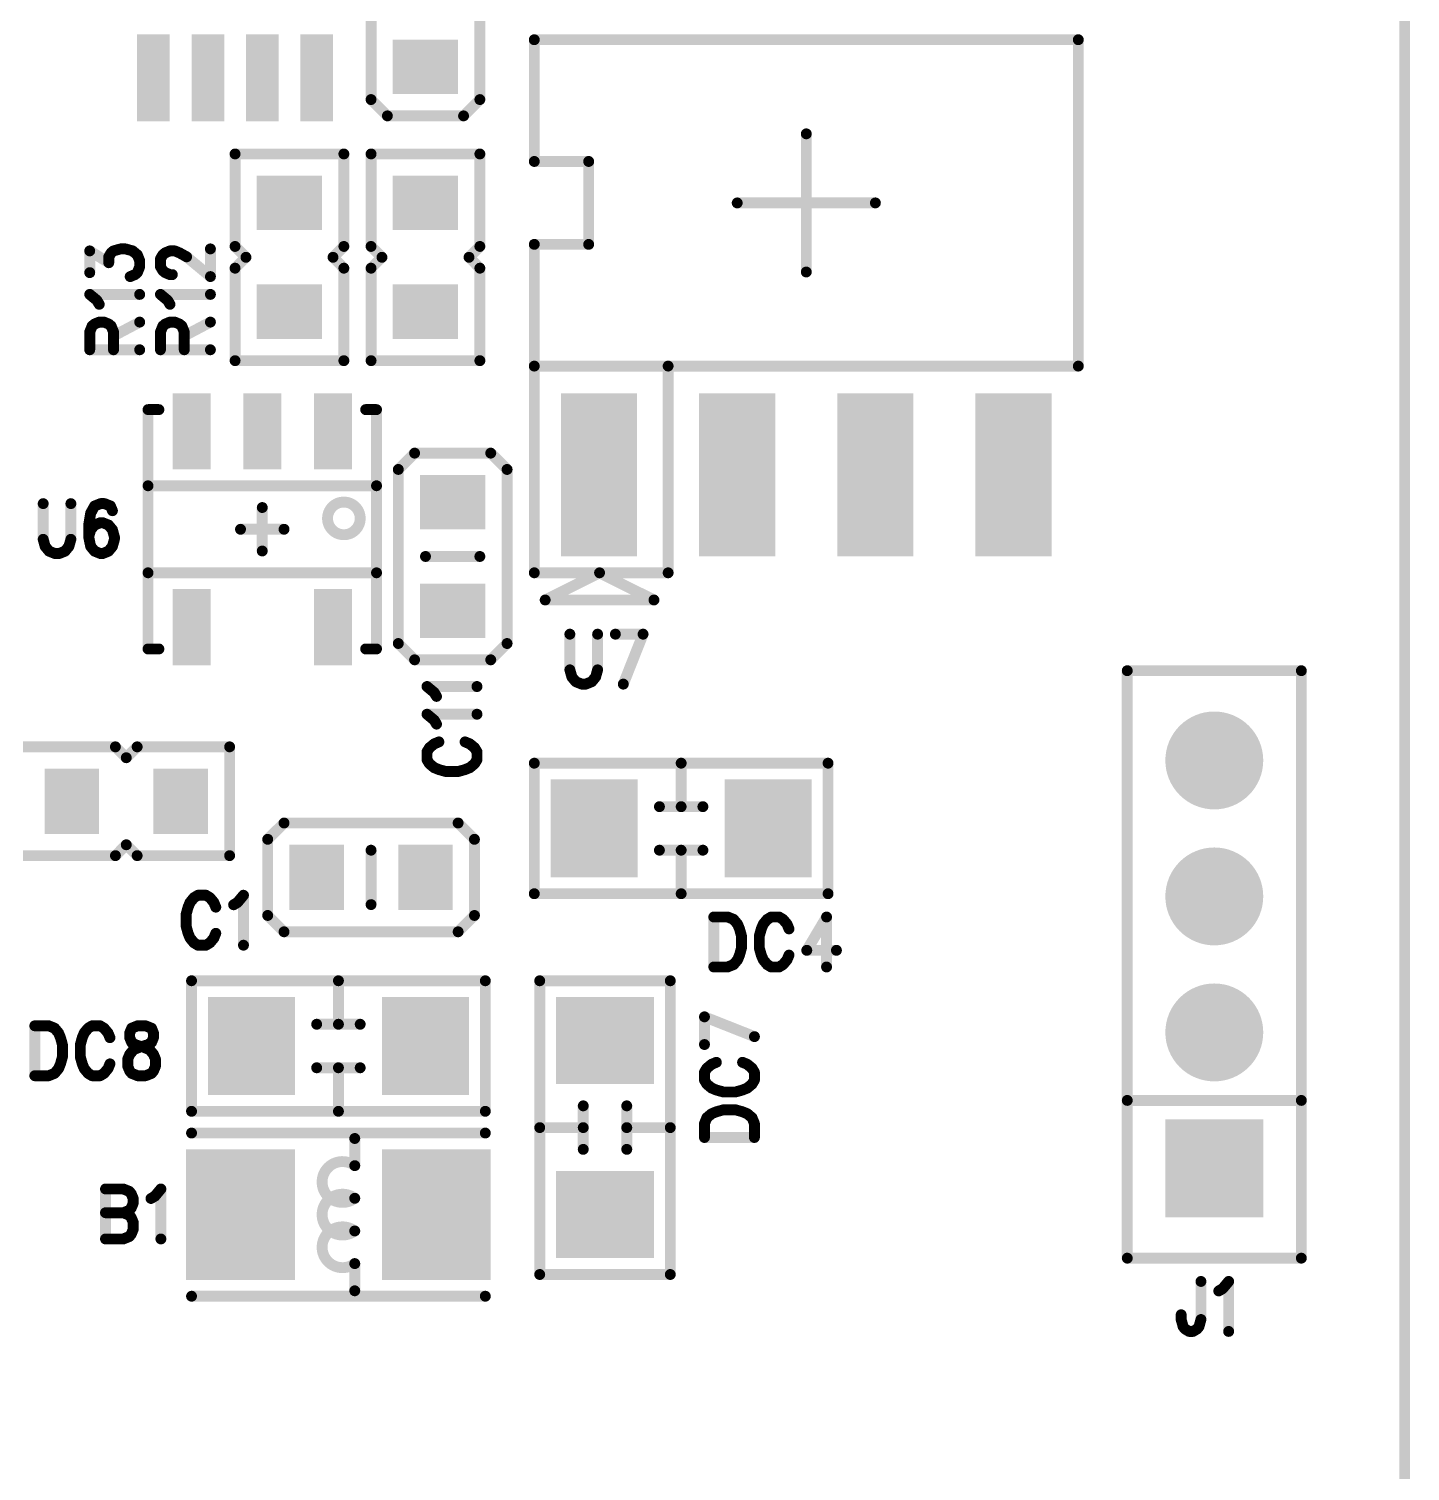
# Model space of a CAD drawing. Extents: x 100 to 134.1, y 89.7 to 148.
# Drawn here: x 121.35 to 134.05, y 118.34 to 131.6 of the extents above; entities that cross this region are included whole.
import ezdxf

# ---------------------------------------------------------------- set-up
doc = ezdxf.new("R2010")
doc.units = 0
doc.layers.get('0').update_dxf_attribs({"linetype": 'CONTINUOUS'})
doc.layers.add('MASK-TOP_PHO', color=3, linetype='CONTINUOUS')
doc.layers.add('SILK-TOP_PHO', color=14, linetype='CONTINUOUS')

# ---------------------------------------------------------------- blocks, each defined once
blk = doc.blocks.new('ROUND_1')
at = {"const_width": 0.050038}
blk.add_lwpolyline([(-0.025018, 0, 1), (0.025018, 0, 1)], format="xyb", close=True, dxfattribs=at)
blk = doc.blocks.new('ROUND_11')
at = {"const_width": 0.44996}
blk.add_lwpolyline([(-0.22498, 0, 1), (0.22498, 0, 1)], format="xyb", close=True, dxfattribs=at)
blk = doc.blocks.new('SQUARE_234')
blk.add_solid([(0.44996, 0.44996), (0.44996, -0.44996), (-0.44996, 0.44996), (-0.44996, -0.44996)])
blk = doc.blocks.new('SQUARE_10')
blk.add_solid([(0.350012, 0.350012), (0.350012, -0.350012), (-0.350012, 0.350012), (-0.350012, -0.350012)])
blk = doc.blocks.new('SQUARE_16')
blk.add_solid([(0.250062, 0.250062), (0.250062, -0.250062), (-0.250062, 0.250062), (-0.250062, -0.250062)])
blk = doc.blocks.new('SQUARE_33')
blk.add_solid([(0.499998, 0.499998), (0.499998, -0.499998), (-0.499998, 0.499998), (-0.499998, -0.499998)])
blk = doc.blocks.new('SQUARE_137')
blk.add_solid([(0.149986, 0.149986), (0.149986, -0.149986), (-0.149986, 0.149986), (-0.149986, -0.149986)])
blk = doc.blocks.new('SQUARE_162')
blk.add_solid([(0.175006, 0.175006), (0.175006, -0.175006), (-0.175006, 0.175006), (-0.175006, -0.175006)])
blk = doc.blocks.new('SQUARE_165')
blk.add_solid([(0.40005, 0.40005), (0.40005, -0.40005), (-0.40005, 0.40005), (-0.40005, -0.40005)])

msp = doc.modelspace()

# ---------------------------------------------------------------- linework, layer by layer
at = {"layer": 'MASK-TOP_PHO'}
for points, const_width in [([(133.999986, 102.00005), (133.999986, 145.999962)], 0.100076), ([(122.499882, 131.400042), (122.499882, 130.899916)], 0.299972), ([(123.000008, 131.400042), (123.000008, 130.899916)], 0.299972), ([(123.49988, 131.400042), (123.49988, 130.899916)], 0.299972), ([(124.000006, 131.400042), (124.000006, 130.899916)], 0.299972), ([(125.050042, 131.249928), (124.949966, 131.249928)], 0.500124), ([(123.800108, 129.999994), (123.700032, 129.999994)], 0.500124), ([(125.050042, 129.999994), (124.949966, 129.999994)], 0.500124), ([(123.800108, 128.999996), (123.700032, 128.999996)], 0.500124), ([(125.050042, 128.999996), (124.949966, 128.999996)], 0.500124), ([(122.849894, 128.074928), (122.849894, 127.724916)], 0.350012), ([(123.49988, 128.074928), (123.49988, 127.724916)], 0.350012), ([(124.15012, 128.074928), (124.15012, 127.724916)], 0.350012), ([(126.595124, 127.100076), (126.595124, 127.899922)], 0.700024), ([(127.865124, 127.100076), (127.865124, 127.899922)], 0.700024), ([(129.135124, 127.100076), (129.135124, 127.899922)], 0.700024), ([(130.405124, 127.100076), (130.405124, 127.899922)], 0.700024), ([(125.299978, 127.249936), (125.199902, 127.249936)], 0.500124), ([(125.299978, 126.249938), (125.199902, 126.249938)], 0.500124), ([(122.849894, 126.275084), (122.849894, 125.925072)], 0.350012), ([(124.15012, 126.275084), (124.15012, 125.925072)], 0.350012), ([(121.750074, 124.450094), (121.750074, 124.549916)], 0.500124), ([(122.750072, 124.450094), (122.750072, 124.549916)], 0.500124), ([(126.549912, 124.199904), (126.549912, 124.29998)], 0.8001), ([(128.150112, 124.199904), (128.150112, 124.29998)], 0.8001), ([(124.000006, 123.849892), (124.000006, 123.75007)], 0.500124), ([(125.000004, 123.849892), (125.000004, 123.75007)], 0.500124), ([(123.400058, 122.199908), (123.400058, 122.299984)], 0.8001), ([(125.000004, 122.199908), (125.000004, 122.299984)], 0.8001), ([(126.700026, 122.299984), (126.59995, 122.299984)], 0.8001), ([(123.299982, 120.599962), (123.299982, 120.800114)], 0.999996), ([(125.10008, 120.599962), (125.10008, 120.800114)], 0.999996), ([(126.700026, 120.700038), (126.59995, 120.700038)], 0.8001)]:
    msp.add_lwpolyline(points, dxfattribs=dict(at, const_width=const_width))
at = {"layer": 'SILK-TOP_PHO', "const_width": 0.100076}
for points in [[(133.999986, 102.00005), (133.999986, 145.999962)], [(124.499878, 132.5499), (124.499878, 130.949954)], [(125.499876, 130.949954), (125.499876, 132.5499)], [(130.999992, 131.500118), (126.000002, 131.500118)], [(126.000002, 131.500118), (126.000002, 130.380994)], [(130.999992, 128.500124), (130.999992, 131.500118)], [(124.499878, 130.949954), (124.649992, 130.800094)], [(125.350016, 130.800094), (125.499876, 130.949954)], [(124.649992, 130.800094), (125.350016, 130.800094)], [(128.500124, 130.634994), (128.500124, 129.364994)], [(124.249942, 130.450082), (123.249944, 130.450082)], [(123.249944, 130.450082), (123.249944, 129.599944)], [(124.249942, 129.599944), (124.249942, 130.450082)], [(125.499876, 130.450082), (124.499878, 130.450082)], [(124.499878, 130.450082), (124.499878, 129.599944)], [(125.499876, 129.599944), (125.499876, 130.450082)], [(126.000002, 130.380994), (126.499874, 130.380994)], [(126.499874, 130.380994), (126.499874, 129.618994)], [(127.865124, 129.999994), (129.135124, 129.999994)], [(126.499874, 129.618994), (126.000002, 129.618994)], [(126.000002, 129.618994), (126.000002, 128.500124)], [(121.914158, 129.359152), (121.914158, 129.55905)], [(121.914158, 129.55905), (122.089164, 129.450084)], [(122.089164, 129.50444), (122.111008, 129.541016)], [(122.089164, 129.450084), (122.089164, 129.50444)], [(122.111008, 129.541016), (122.132852, 129.55905)], [(122.132852, 129.55905), (122.198384, 129.577338)], [(122.198384, 129.577338), (122.242072, 129.577338)], [(122.242072, 129.577338), (122.307858, 129.55905)], [(122.307858, 129.55905), (122.351546, 129.522728)], [(122.351546, 129.522728), (122.37339, 129.468118)], [(122.564144, 129.486406), (122.585988, 129.522728)], [(122.564144, 129.413762), (122.564144, 129.486406)], [(122.585988, 129.522728), (122.607832, 129.541016)], [(122.607832, 129.541016), (122.65152, 129.55905)], [(122.65152, 129.55905), (122.695208, 129.55905)], [(122.695208, 129.55905), (122.73915, 129.541016)], [(122.73915, 129.541016), (122.804682, 129.50444)], [(122.804682, 129.50444), (123.023376, 129.32283)], [(123.023376, 129.32283), (123.023376, 129.577338)], [(123.249944, 129.599944), (123.35002, 129.500122)], [(123.35002, 129.500122), (123.249944, 129.400046)], [(124.15012, 129.500122), (124.249942, 129.599944)], [(124.249942, 129.400046), (124.15012, 129.500122)], [(124.499878, 129.599944), (124.599954, 129.500122)], [(124.599954, 129.500122), (124.499878, 129.400046)], [(125.400054, 129.500122), (125.499876, 129.599944)], [(125.499876, 129.400046), (125.400054, 129.500122)], [(122.351546, 129.359152), (122.329702, 129.340864)], [(122.37339, 129.413762), (122.351546, 129.359152)], [(122.37339, 129.468118), (122.37339, 129.413762)], [(122.585988, 129.377186), (122.564144, 129.413762)], [(122.607832, 129.359152), (122.585988, 129.377186)], [(122.65152, 129.340864), (122.607832, 129.359152)], [(123.249944, 129.400046), (123.249944, 128.549908)], [(124.249942, 128.549908), (124.249942, 129.400046)], [(124.499878, 129.400046), (124.499878, 128.549908)], [(125.499876, 128.549908), (125.499876, 129.400046)], [(122.329702, 129.340864), (122.286014, 129.32283)], [(122.673364, 129.340864), (122.65152, 129.340864)], [(121.97969, 129.104644), (121.914158, 129.159)], [(121.914158, 129.159), (122.37339, 129.159)], [(122.001534, 129.068068), (121.97969, 129.104644)], [(122.629676, 129.104644), (122.564144, 129.159)], [(122.564144, 129.159), (123.023376, 129.159)], [(122.65152, 129.068068), (122.629676, 129.104644)], [(121.914158, 128.81356), (121.936002, 128.86817)], [(121.936002, 128.86817), (121.957846, 128.886458)], [(121.957846, 128.886458), (122.001534, 128.904492)], [(122.001534, 128.904492), (122.045222, 128.904492)], [(122.045222, 128.904492), (122.089164, 128.886458)], [(122.089164, 128.886458), (122.111008, 128.86817)], [(122.111008, 128.86817), (122.132852, 128.81356)], [(122.132852, 128.777238), (122.37339, 128.904492)], [(122.564144, 128.81356), (122.585988, 128.86817)], [(122.585988, 128.86817), (122.607832, 128.886458)], [(122.607832, 128.886458), (122.65152, 128.904492)], [(122.65152, 128.904492), (122.695208, 128.904492)], [(122.695208, 128.904492), (122.73915, 128.886458)], [(122.73915, 128.886458), (122.760994, 128.86817)], [(122.760994, 128.86817), (122.782838, 128.81356)], [(122.782838, 128.777238), (123.023376, 128.904492)], [(121.914158, 128.649984), (121.914158, 128.81356)], [(122.132852, 128.81356), (122.132852, 128.649984)], [(122.564144, 128.649984), (122.564144, 128.81356)], [(122.782838, 128.81356), (122.782838, 128.649984)], [(121.914158, 128.649984), (122.37339, 128.649984)], [(122.564144, 128.649984), (123.023376, 128.649984)], [(123.249944, 128.549908), (124.249942, 128.549908)], [(124.499878, 128.549908), (125.499876, 128.549908)], [(126.000002, 128.500124), (130.999992, 128.500124)], [(126.000002, 128.500124), (127.230124, 128.500124)], [(126.000002, 126.59995), (126.000002, 128.500124)], [(127.230124, 128.500124), (127.230124, 126.59995)], [(122.450098, 125.899926), (122.450098, 128.100074)], [(122.450098, 128.100074), (122.54992, 128.100074)], [(124.549916, 128.100074), (124.450094, 128.100074)], [(124.549916, 125.899926), (124.549916, 128.100074)], [(124.899928, 127.700024), (124.750068, 127.54991)], [(125.599952, 127.700024), (124.899928, 127.700024)], [(125.750066, 127.54991), (125.599952, 127.700024)], [(124.750068, 127.54991), (124.750068, 125.949964)], [(125.750066, 125.949964), (125.750066, 127.54991)], [(122.450098, 126.59995), (122.450098, 127.40005)], [(122.450098, 127.40005), (124.549916, 127.40005)], [(124.549916, 127.40005), (124.549916, 126.59995)], [(121.486422, 127.235966), (121.486422, 126.907798)], [(121.74093, 126.907798), (121.74093, 127.235966)], [(122.013726, 127.235966), (121.959116, 127.214122)], [(122.050048, 127.235966), (122.013726, 127.235966)], [(122.104658, 127.214122), (122.050048, 127.235966)], [(121.922794, 127.148336), (121.904506, 127.039116)], [(121.959116, 127.214122), (121.922794, 127.148336)], [(122.122692, 127.170434), (122.104658, 127.214122)], [(123.49988, 126.800102), (123.49988, 127.199898)], [(121.904506, 127.039116), (121.904506, 126.929642)], [(121.922794, 126.995428), (121.904506, 126.929642)], [(121.959116, 127.039116), (121.922794, 126.995428)], [(122.013726, 127.06096), (121.959116, 127.039116)], [(122.03176, 127.06096), (122.013726, 127.06096)], [(122.08637, 127.039116), (122.03176, 127.06096)], [(122.122692, 126.995428), (122.08637, 127.039116)], [(122.14098, 126.929642), (122.122692, 126.995428)], [(123.700032, 127), (123.299982, 127)], [(121.486422, 126.907798), (121.504456, 126.842266)], [(121.504456, 126.842266), (121.541032, 126.798324)], [(121.68632, 126.798324), (121.722642, 126.842266)], [(121.722642, 126.842266), (121.74093, 126.907798)], [(121.904506, 126.929642), (121.922794, 126.842266)], [(121.922794, 126.842266), (121.959116, 126.798324)], [(122.08637, 126.798324), (122.122692, 126.842266)], [(122.122692, 126.842266), (122.14098, 126.907798)], [(122.14098, 126.907798), (122.14098, 126.929642)], [(121.541032, 126.798324), (121.595388, 126.77648)], [(121.595388, 126.77648), (121.63171, 126.77648)], [(121.63171, 126.77648), (121.68632, 126.798324)], [(121.959116, 126.798324), (122.013726, 126.77648)], [(122.013726, 126.77648), (122.03176, 126.77648)], [(122.03176, 126.77648), (122.08637, 126.798324)], [(125.499876, 126.750064), (125.000004, 126.750064)], [(124.549916, 126.59995), (122.450098, 126.59995)], [(127.230124, 126.59995), (126.000002, 126.59995)], [(126.59995, 126.59995), (126.100078, 126.350014)], [(127.100076, 126.350014), (126.59995, 126.59995)], [(126.100078, 126.350014), (127.100076, 126.350014)], [(126.327154, 126.035816), (126.327154, 125.707902)], [(126.581916, 125.707902), (126.581916, 126.035816)], [(126.745492, 126.035816), (127, 126.035816)], [(127, 126.035816), (126.818136, 125.576584)], [(124.750068, 125.949964), (124.899928, 125.800104)], [(125.599952, 125.800104), (125.750066, 125.949964)], [(122.54992, 125.899926), (122.450098, 125.899926)], [(124.450094, 125.899926), (124.549916, 125.899926)], [(124.899928, 125.800104), (125.599952, 125.800104)], [(126.327154, 125.707902), (126.345442, 125.642116)], [(126.345442, 125.642116), (126.381764, 125.598428)], [(126.527306, 125.598428), (126.563628, 125.642116)], [(126.563628, 125.642116), (126.581916, 125.707902)], [(131.45008, 120.299988), (131.45008, 125.700028)], [(131.45008, 125.700028), (133.050026, 125.700028)], [(133.050026, 125.700028), (133.050026, 120.299988)], [(125.07976, 125.499876), (125.013974, 125.554486)], [(125.013974, 125.554486), (125.47346, 125.554486)], [(126.381764, 125.598428), (126.436374, 125.576584)], [(126.436374, 125.576584), (126.472696, 125.576584)], [(126.472696, 125.576584), (126.527306, 125.598428)], [(125.101604, 125.463554), (125.07976, 125.499876)], [(125.07976, 125.245368), (125.013974, 125.299978)], [(125.013974, 125.299978), (125.47346, 125.299978)], [(125.101604, 125.209046), (125.07976, 125.245368)], [(122.150124, 125.000004), (121.299986, 125.000004)], [(122.249946, 124.899928), (122.150124, 125.000004)], [(122.350022, 125.000004), (122.249946, 124.899928)], [(123.199906, 125.000004), (122.350022, 125.000004)], [(123.199906, 124.000006), (123.199906, 125.000004)], [(125.035818, 124.99086), (125.013974, 124.954538)], [(125.07976, 125.027182), (125.035818, 124.99086)], [(125.123448, 125.04547), (125.07976, 125.027182)], [(125.407928, 125.027182), (125.363986, 125.04547)], [(125.451616, 124.99086), (125.407928, 125.027182)], [(125.47346, 124.954538), (125.451616, 124.99086)], [(125.013974, 124.954538), (125.013974, 124.881894)], [(125.013974, 124.881894), (125.035818, 124.845572)], [(125.035818, 124.845572), (125.07976, 124.808996)], [(125.407928, 124.808996), (125.451616, 124.845572)], [(125.451616, 124.845572), (125.47346, 124.881894)], [(125.47346, 124.881894), (125.47346, 124.954538)], [(126.000002, 124.84989), (128.700022, 124.84989)], [(126.000002, 123.649994), (126.000002, 124.84989)], [(127.350012, 124.84989), (127.350012, 124.450094)], [(128.700022, 124.84989), (128.700022, 123.649994)], [(125.07976, 124.808996), (125.123448, 124.790962)], [(125.123448, 124.790962), (125.18898, 124.772674)], [(125.18898, 124.772674), (125.298454, 124.772674)], [(125.298454, 124.772674), (125.363986, 124.790962)], [(125.363986, 124.790962), (125.407928, 124.808996)], [(127.150114, 124.450094), (127.54991, 124.450094)], [(123.700032, 124.29998), (123.549918, 124.15012)], [(125.299978, 124.29998), (123.700032, 124.29998)], [(125.450092, 124.15012), (125.299978, 124.29998)], [(122.150124, 124.000006), (122.249946, 124.100082)], [(122.249946, 124.100082), (122.350022, 124.000006)], [(123.549918, 124.15012), (123.549918, 123.450096)], [(124.499878, 124.050044), (124.499878, 123.549918)], [(125.450092, 123.450096), (125.450092, 124.15012)], [(127.150114, 124.050044), (127.54991, 124.050044)], [(127.350012, 123.649994), (127.350012, 124.050044)], [(121.299986, 124.000006), (122.150124, 124.000006)], [(122.350022, 124.000006), (123.199906, 124.000006)], [(128.700022, 123.649994), (126.000002, 123.649994)], [(122.818144, 123.52655), (122.80011, 123.461018)], [(122.836432, 123.570238), (122.818144, 123.52655)], [(122.872754, 123.61418), (122.836432, 123.570238)], [(122.909076, 123.636024), (122.872754, 123.61418)], [(122.98172, 123.636024), (122.909076, 123.636024)], [(123.018296, 123.61418), (122.98172, 123.636024)], [(123.054618, 123.570238), (123.018296, 123.61418)], [(123.072652, 123.52655), (123.054618, 123.570238)], [(123.236482, 123.548394), (123.272804, 123.570238)], [(123.272804, 123.570238), (123.32716, 123.636024)], [(123.32716, 123.636024), (123.32716, 123.176538)], [(122.80011, 123.461018), (122.80011, 123.351544)], [(123.549918, 123.450096), (123.700032, 123.299982)], [(125.299978, 123.299982), (125.450092, 123.450096)], [(127.649986, 123.435872), (127.649986, 122.97664)], [(127.649986, 123.435872), (127.77724, 123.435872)], [(127.77724, 123.435872), (127.83185, 123.414028)], [(127.83185, 123.414028), (127.868172, 123.37034)], [(128.140968, 123.414028), (128.104646, 123.37034)], [(128.17729, 123.435872), (128.140968, 123.414028)], [(128.249934, 123.435872), (128.17729, 123.435872)], [(128.286256, 123.414028), (128.249934, 123.435872)], [(128.322832, 123.37034), (128.286256, 123.414028)], [(128.686306, 123.435872), (128.504442, 123.129802)], [(128.686306, 123.435872), (128.686306, 122.97664)], [(122.80011, 123.351544), (122.818144, 123.286012)], [(122.818144, 123.286012), (122.836432, 123.24207)], [(123.054618, 123.24207), (123.072652, 123.286012)], [(123.700032, 123.299982), (125.299978, 123.299982)], [(127.868172, 123.37034), (127.88646, 123.326652)], [(127.88646, 123.326652), (127.904494, 123.260866)], [(127.904494, 123.260866), (127.904494, 123.151646)], [(128.086358, 123.326652), (128.06807, 123.260866)], [(128.06807, 123.260866), (128.06807, 123.151646)], [(128.104646, 123.37034), (128.086358, 123.326652)], [(128.340866, 123.326652), (128.322832, 123.37034)], [(122.836432, 123.24207), (122.872754, 123.198382)], [(122.872754, 123.198382), (122.909076, 123.176538)], [(122.909076, 123.176538), (122.98172, 123.176538)], [(122.98172, 123.176538), (123.018296, 123.198382)], [(123.018296, 123.198382), (123.054618, 123.24207)], [(127.904494, 123.151646), (127.88646, 123.08586)], [(128.06807, 123.151646), (128.086358, 123.08586)], [(128.504442, 123.129802), (128.777238, 123.129802)], [(127.83185, 122.998484), (127.77724, 122.97664)], [(127.868172, 123.042172), (127.83185, 122.998484)], [(127.88646, 123.08586), (127.868172, 123.042172)], [(128.086358, 123.08586), (128.104646, 123.042172)], [(128.104646, 123.042172), (128.140968, 122.998484)], [(128.140968, 122.998484), (128.17729, 122.97664)], [(128.249934, 122.97664), (128.286256, 122.998484)], [(128.286256, 122.998484), (128.322832, 123.042172)], [(128.322832, 123.042172), (128.340866, 123.08586)], [(127.77724, 122.97664), (127.649986, 122.97664)], [(128.17729, 122.97664), (128.249934, 122.97664)], [(122.849894, 122.849894), (125.549914, 122.849894)], [(122.849894, 121.649998), (122.849894, 122.849894)], [(124.199904, 122.849894), (124.199904, 122.450098)], [(125.549914, 122.849894), (125.549914, 121.649998)], [(126.05004, 120.149874), (126.05004, 122.849894)], [(126.05004, 122.849894), (127.249936, 122.849894)], [(127.249936, 122.849894), (127.249936, 120.149874)], [(127.564134, 122.51817), (128.023366, 122.336306)], [(127.564134, 122.263662), (127.564134, 122.51817)], [(121.409206, 122.435874), (121.409206, 121.976642)], [(121.409206, 122.435874), (121.53646, 122.435874)], [(121.53646, 122.435874), (121.590816, 122.41403)], [(121.590816, 122.41403), (121.627392, 122.370342)], [(121.627392, 122.370342), (121.645426, 122.326654)], [(121.645426, 122.326654), (121.663714, 122.260868)], [(121.845578, 122.326654), (121.82729, 122.260868)], [(121.863612, 122.370342), (121.845578, 122.326654)], [(121.899934, 122.41403), (121.863612, 122.370342)], [(121.936256, 122.435874), (121.899934, 122.41403)], [(122.009154, 122.435874), (121.936256, 122.435874)], [(122.045476, 122.41403), (122.009154, 122.435874)], [(122.081798, 122.370342), (122.045476, 122.41403)], [(122.100086, 122.326654), (122.081798, 122.370342)], [(122.299984, 122.41403), (122.281696, 122.370342)], [(122.281696, 122.370342), (122.281696, 122.326654)], [(122.281696, 122.326654), (122.299984, 122.282712)], [(122.354594, 122.435874), (122.299984, 122.41403)], [(122.427238, 122.435874), (122.354594, 122.435874)], [(122.481848, 122.41403), (122.427238, 122.435874)], [(122.499882, 122.370342), (122.481848, 122.41403)], [(122.481848, 122.282712), (122.499882, 122.326654)], [(122.499882, 122.326654), (122.499882, 122.370342)], [(124.000006, 122.450098), (124.400056, 122.450098)], [(121.663714, 122.260868), (121.663714, 122.151648)], [(121.82729, 122.260868), (121.82729, 122.151648)], [(122.281696, 122.173492), (122.318272, 122.21718)], [(122.299984, 122.282712), (122.336306, 122.260868)], [(122.318272, 122.21718), (122.372628, 122.239024)], [(122.336306, 122.260868), (122.409204, 122.239024)], [(122.372628, 122.239024), (122.445526, 122.260868)], [(122.409204, 122.239024), (122.46356, 122.21718)], [(122.445526, 122.260868), (122.481848, 122.282712)], [(122.46356, 122.21718), (122.499882, 122.173492)], [(121.645426, 122.085862), (121.627392, 122.042174)], [(121.663714, 122.151648), (121.645426, 122.085862)], [(121.82729, 122.151648), (121.845578, 122.085862)], [(121.845578, 122.085862), (121.863612, 122.042174)], [(122.081798, 122.042174), (122.100086, 122.085862)], [(122.263662, 122.129804), (122.281696, 122.173492)], [(122.263662, 122.064018), (122.263662, 122.129804)], [(122.281696, 122.02033), (122.263662, 122.064018)], [(122.499882, 122.173492), (122.51817, 122.129804)], [(122.51817, 122.064018), (122.499882, 122.02033)], [(122.51817, 122.129804), (122.51817, 122.064018)], [(127.629666, 122.081798), (127.585978, 122.045476)], [(127.673354, 122.100086), (127.629666, 122.081798)], [(127.957834, 122.081798), (127.914146, 122.100086)], [(128.001522, 122.045476), (127.957834, 122.081798)], [(121.53646, 121.976642), (121.409206, 121.976642)], [(121.590816, 121.998486), (121.53646, 121.976642)], [(121.627392, 122.042174), (121.590816, 121.998486)], [(121.863612, 122.042174), (121.899934, 121.998486)], [(121.899934, 121.998486), (121.936256, 121.976642)], [(121.936256, 121.976642), (122.009154, 121.976642)], [(122.009154, 121.976642), (122.045476, 121.998486)], [(122.045476, 121.998486), (122.081798, 122.042174)], [(122.299984, 121.998486), (122.281696, 122.02033)], [(122.354594, 121.976642), (122.299984, 121.998486)], [(122.427238, 121.976642), (122.354594, 121.976642)], [(122.481848, 121.998486), (122.427238, 121.976642)], [(122.499882, 122.02033), (122.481848, 121.998486)], [(124.000006, 122.050048), (124.400056, 122.050048)], [(124.199904, 121.649998), (124.199904, 122.050048)], [(127.585978, 122.045476), (127.564134, 122.009154)], [(127.564134, 122.009154), (127.564134, 121.936256)], [(127.564134, 121.936256), (127.585978, 121.899934)], [(128.023366, 122.009154), (128.001522, 122.045476)], [(128.001522, 121.899934), (128.023366, 121.936256)], [(128.023366, 121.936256), (128.023366, 122.009154)], [(127.585978, 121.899934), (127.629666, 121.863612)], [(127.629666, 121.863612), (127.673354, 121.845578)], [(127.673354, 121.845578), (127.73914, 121.82729)], [(127.73914, 121.82729), (127.84836, 121.82729)], [(127.84836, 121.82729), (127.914146, 121.845578)], [(127.914146, 121.845578), (127.957834, 121.863612)], [(127.957834, 121.863612), (128.001522, 121.899934)], [(126.45009, 121.299986), (126.45009, 121.700036)], [(126.849886, 121.299986), (126.849886, 121.700036)], [(127.673354, 121.645426), (127.73914, 121.663714)], [(127.73914, 121.663714), (127.84836, 121.663714)], [(127.84836, 121.663714), (127.914146, 121.645426)], [(133.050026, 121.750074), (131.45008, 121.750074)], [(125.549914, 121.649998), (122.849894, 121.649998)], [(127.564134, 121.53646), (127.585978, 121.590816)], [(127.564134, 121.409206), (127.564134, 121.53646)], [(127.585978, 121.590816), (127.629666, 121.627392)], [(127.629666, 121.627392), (127.673354, 121.645426)], [(127.914146, 121.645426), (127.957834, 121.627392)], [(127.957834, 121.627392), (128.001522, 121.590816)], [(128.001522, 121.590816), (128.023366, 121.53646)], [(128.023366, 121.53646), (128.023366, 121.409206)], [(122.849894, 121.4501), (125.549914, 121.4501)], [(124.350018, 121.400062), (124.350018, 121.150126)], [(126.05004, 121.499884), (126.45009, 121.499884)], [(127.249936, 121.499884), (126.849886, 121.499884)], [(127.564134, 121.409206), (128.023366, 121.409206)], [(122.059192, 120.936004), (122.059192, 120.476518)], [(122.059192, 120.936004), (122.222768, 120.936004)], [(122.222768, 120.936004), (122.277378, 120.91416)], [(122.277378, 120.91416), (122.295412, 120.892062)], [(122.295412, 120.892062), (122.3137, 120.848374)], [(122.477276, 120.848374), (122.513598, 120.870218)], [(122.513598, 120.870218), (122.568208, 120.936004)], [(122.568208, 120.936004), (122.568208, 120.476518)], [(122.277378, 120.739154), (122.222768, 120.71731)], [(122.295412, 120.760998), (122.277378, 120.739154)], [(122.3137, 120.804686), (122.295412, 120.760998)], [(122.3137, 120.848374), (122.3137, 120.804686)], [(122.059192, 120.71731), (122.222768, 120.71731)], [(122.222768, 120.71731), (122.277378, 120.695212)], [(122.277378, 120.695212), (122.295412, 120.673368)], [(122.295412, 120.673368), (122.3137, 120.62968)], [(122.3137, 120.62968), (122.3137, 120.564148)], [(122.222768, 120.476518), (122.059192, 120.476518)], [(122.277378, 120.498362), (122.222768, 120.476518)], [(122.295412, 120.520206), (122.277378, 120.498362)], [(122.3137, 120.564148), (122.295412, 120.520206)], [(124.350018, 120.24995), (124.350018, 120.000014)], [(133.050026, 120.299988), (131.45008, 120.299988)], [(127.249936, 120.149874), (126.05004, 120.149874)], [(132.127244, 120.085866), (132.127244, 119.735854)], [(132.327396, 120.020334), (132.381752, 120.085866)], [(132.381752, 120.085866), (132.381752, 119.626634)], [(122.849894, 119.949976), (125.549914, 119.949976)], [(132.29082, 119.99849), (132.327396, 120.020334)], [(131.94538, 119.735854), (131.94538, 119.779796)], [(131.963668, 119.670322), (131.94538, 119.735854)], [(131.981702, 119.648478), (131.963668, 119.670322)], [(132.10921, 119.670322), (132.090922, 119.648478)], [(132.127244, 119.735854), (132.10921, 119.670322)], [(132.018278, 119.626634), (131.981702, 119.648478)], [(132.0546, 119.626634), (132.018278, 119.626634)], [(132.090922, 119.648478), (132.0546, 119.626634)]]:
    msp.add_lwpolyline(points, dxfattribs=at)
msp.add_lwpolyline([(124.099828, 127.100076, 1), (124.400056, 127.100076, 1)], format="xyb", close=True, dxfattribs=at)
for points in [[(124.349764, 121.15038, 1.9979486), (124.350018, 120.850152)], [(124.349764, 120.850406, 1.99797), (124.350018, 120.550178)], [(124.349764, 120.550178, 1.9989626), (124.350018, 120.250204)]]:
    msp.add_lwpolyline(points, format="xyb", dxfattribs=at)

# ---------------------------------------------------------------- block references
at = {"layer": 'MASK-TOP_PHO'}
for name, p in [('SQUARE_137', (122.499882, 131.400042)), ('SQUARE_137', (123.000008, 131.400042)), ('SQUARE_137', (123.49988, 131.400042)), ('SQUARE_137', (124.000006, 131.400042)), ('SQUARE_16', (124.949966, 131.249928)), ('SQUARE_16', (125.050042, 131.249928)), ('SQUARE_137', (122.499882, 130.899916)), ('SQUARE_137', (123.000008, 130.899916)), ('SQUARE_137', (123.49988, 130.899916)), ('SQUARE_137', (124.000006, 130.899916)), ('SQUARE_16', (123.700032, 129.999994)), ('SQUARE_16', (123.800108, 129.999994)), ('SQUARE_16', (124.949966, 129.999994)), ('SQUARE_16', (125.050042, 129.999994)), ('SQUARE_16', (123.700032, 128.999996)), ('SQUARE_16', (123.800108, 128.999996)), ('SQUARE_16', (124.949966, 128.999996)), ('SQUARE_16', (125.050042, 128.999996)), ('SQUARE_162', (122.849894, 128.074928)), ('SQUARE_162', (123.49988, 128.074928)), ('SQUARE_162', (124.15012, 128.074928)), ('SQUARE_10', (126.595124, 127.899922)), ('SQUARE_10', (127.865124, 127.899922)), ('SQUARE_10', (129.135124, 127.899922)), ('SQUARE_10', (130.405124, 127.899922)), ('SQUARE_162', (122.849894, 127.724916)), ('SQUARE_162', (123.49988, 127.724916)), ('SQUARE_162', (124.15012, 127.724916)), ('SQUARE_16', (125.199902, 127.249936)), ('SQUARE_16', (125.299978, 127.249936)), ('SQUARE_10', (126.595124, 127.100076)), ('SQUARE_10', (127.865124, 127.100076)), ('SQUARE_10', (129.135124, 127.100076)), ('SQUARE_10', (130.405124, 127.100076)), ('SQUARE_16', (125.199902, 126.249938)), ('SQUARE_16', (125.299978, 126.249938)), ('SQUARE_162', (122.849894, 126.275084)), ('SQUARE_162', (124.15012, 126.275084)), ('SQUARE_162', (122.849894, 125.925072)), ('SQUARE_162', (124.15012, 125.925072)), ('ROUND_11', (132.249926, 124.875036)), ('SQUARE_16', (121.750074, 124.549916)), ('SQUARE_16', (122.750072, 124.549916)), ('SQUARE_16', (121.750074, 124.450094)), ('SQUARE_16', (122.750072, 124.450094)), ('SQUARE_165', (126.549912, 124.29998)), ('SQUARE_165', (128.150112, 124.29998)), ('SQUARE_165', (126.549912, 124.199904)), ('SQUARE_165', (128.150112, 124.199904)), ('SQUARE_16', (124.000006, 123.849892)), ('SQUARE_16', (125.000004, 123.849892)), ('SQUARE_16', (124.000006, 123.75007)), ('SQUARE_16', (125.000004, 123.75007)), ('ROUND_11', (132.249926, 123.625102)), ('ROUND_11', (132.249926, 122.374914)), ('SQUARE_165', (123.400058, 122.299984)), ('SQUARE_165', (125.000004, 122.299984)), ('SQUARE_165', (126.59995, 122.299984)), ('SQUARE_165', (126.700026, 122.299984)), ('SQUARE_165', (123.400058, 122.199908)), ('SQUARE_165', (125.000004, 122.199908)), ('SQUARE_234', (132.249926, 121.12498)), ('SQUARE_33', (123.299982, 120.800114)), ('SQUARE_33', (125.10008, 120.800114)), ('SQUARE_33', (123.299982, 120.599962)), ('SQUARE_33', (125.10008, 120.599962)), ('SQUARE_165', (126.59995, 120.700038)), ('SQUARE_165', (126.700026, 120.700038))]:
    msp.add_blockref(name, p, dxfattribs=at)
at = {"layer": 'SILK-TOP_PHO'}
for p in [(126.000002, 131.500118), (130.999992, 131.500118), (124.499878, 130.949954), (124.499878, 130.949954), (125.499876, 130.949954), (124.649992, 130.800094), (125.350016, 130.800094), (128.500124, 130.634994), (123.249944, 130.450082), (124.249942, 130.450082), (124.499878, 130.450082), (125.499876, 130.450082), (126.000002, 130.380994), (126.499874, 130.380994), (127.865124, 129.999994), (129.135124, 129.999994), (126.000002, 129.618994), (126.499874, 129.618994), (121.914158, 129.55905), (122.089164, 129.50444), (122.111008, 129.541016), (122.132852, 129.55905), (122.198384, 129.577338), (122.242072, 129.577338), (122.307858, 129.55905), (122.351546, 129.522728), (122.564144, 129.486406), (122.585988, 129.522728), (122.607832, 129.541016), (122.65152, 129.55905), (122.695208, 129.55905), (122.73915, 129.541016), (122.804682, 129.50444), (123.023376, 129.577338), (123.249944, 129.599944), (123.35002, 129.500122), (124.15012, 129.500122), (124.249942, 129.599944), (124.499878, 129.599944), (124.599954, 129.500122), (125.400054, 129.500122), (125.499876, 129.599944), (121.914158, 129.359152), (122.089164, 129.450084), (122.351546, 129.359152), (122.37339, 129.468118), (122.37339, 129.413762), (122.564144, 129.413762), (122.585988, 129.377186), (122.607832, 129.359152), (123.249944, 129.400046), (124.249942, 129.400046), (124.499878, 129.400046), (125.499876, 129.400046), (128.500124, 129.364994), (122.286014, 129.32283), (122.329702, 129.340864), (122.65152, 129.340864), (122.673364, 129.340864), (123.023376, 129.32283), (121.914158, 129.159), (121.97969, 129.104644), (122.37339, 129.159), (122.564144, 129.159), (122.629676, 129.104644), (123.023376, 129.159), (122.001534, 129.068068), (122.65152, 129.068068), (121.936002, 128.86817), (121.957846, 128.886458), (122.001534, 128.904492), (122.045222, 128.904492), (122.089164, 128.886458), (122.111008, 128.86817), (122.37339, 128.904492), (122.585988, 128.86817), (122.607832, 128.886458), (122.65152, 128.904492), (122.695208, 128.904492), (122.73915, 128.886458), (122.760994, 128.86817), (123.023376, 128.904492), (121.914158, 128.81356), (122.132852, 128.81356), (122.132852, 128.777238), (122.564144, 128.81356), (122.782838, 128.81356), (122.782838, 128.777238), (121.914158, 128.649984), (121.914158, 128.649984), (122.132852, 128.649984), (122.37339, 128.649984), (122.564144, 128.649984), (122.564144, 128.649984), (122.782838, 128.649984), (123.023376, 128.649984), (123.249944, 128.549908), (123.249944, 128.549908), (124.249942, 128.549908), (124.499878, 128.549908), (124.499878, 128.549908), (125.499876, 128.549908), (126.000002, 128.500124), (126.000002, 128.500124), (126.000002, 128.500124), (126.000002, 128.500124), (127.230124, 128.500124), (130.999992, 128.500124), (122.450098, 128.100074), (122.54992, 128.100074), (124.450094, 128.100074), (124.549916, 128.100074), (124.899928, 127.700024), (125.599952, 127.700024), (124.750068, 127.54991), (125.750066, 127.54991), (122.450098, 127.40005), (124.549916, 127.40005), (121.486422, 127.235966), (121.74093, 127.235966), (122.013726, 127.235966), (122.050048, 127.235966), (121.922794, 127.148336), (121.959116, 127.214122), (122.104658, 127.214122), (122.122692, 127.170434), (123.49988, 127.199898), (121.904506, 127.039116), (121.922794, 126.995428), (121.959116, 127.039116), (122.013726, 127.06096), (122.03176, 127.06096), (122.08637, 127.039116), (122.122692, 126.995428), (123.299982, 127), (123.700032, 127), (121.486422, 126.907798), (121.504456, 126.842266), (121.722642, 126.842266), (121.74093, 126.907798), (121.904506, 126.929642), (121.904506, 126.929642), (121.922794, 126.842266), (122.122692, 126.842266), (122.14098, 126.929642), (122.14098, 126.907798), (121.541032, 126.798324), (121.595388, 126.77648), (121.63171, 126.77648), (121.68632, 126.798324), (121.959116, 126.798324), (122.013726, 126.77648), (122.03176, 126.77648), (122.08637, 126.798324), (123.49988, 126.800102), (125.000004, 126.750064), (125.499876, 126.750064), (122.450098, 126.59995), (124.549916, 126.59995), (124.549916, 126.59995), (126.000002, 126.59995), (126.59995, 126.59995), (126.59995, 126.59995), (127.230124, 126.59995), (126.100078, 126.350014), (127.100076, 126.350014), (126.327154, 126.035816), (126.581916, 126.035816), (126.745492, 126.035816), (127, 126.035816), (127, 126.035816), (124.750068, 125.949964), (124.750068, 125.949964), (125.750066, 125.949964), (122.450098, 125.899926), (122.54992, 125.899926), (124.450094, 125.899926), (124.549916, 125.899926), (124.899928, 125.800104), (125.599952, 125.800104), (126.327154, 125.707902), (126.345442, 125.642116), (126.563628, 125.642116), (126.581916, 125.707902), (131.45008, 125.700028), (133.050026, 125.700028), (133.050026, 125.700028), (125.013974, 125.554486), (125.47346, 125.554486), (126.381764, 125.598428), (126.436374, 125.576584), (126.472696, 125.576584), (126.527306, 125.598428), (126.818136, 125.576584), (125.07976, 125.499876), (125.101604, 125.463554), (125.013974, 125.299978), (125.07976, 125.245368), (125.47346, 125.299978), (125.101604, 125.209046), (122.150124, 125.000004), (122.350022, 125.000004), (123.199906, 125.000004), (125.035818, 124.99086), (125.07976, 125.027182), (125.123448, 125.04547), (125.363986, 125.04547), (125.407928, 125.027182), (125.451616, 124.99086), (122.249946, 124.899928), (125.013974, 124.954538), (125.013974, 124.881894), (125.035818, 124.845572), (125.451616, 124.845572), (125.47346, 124.954538), (125.47346, 124.881894), (126.000002, 124.84989), (126.000002, 124.84989), (127.350012, 124.84989), (128.700022, 124.84989), (125.07976, 124.808996), (125.123448, 124.790962), (125.18898, 124.772674), (125.298454, 124.772674), (125.363986, 124.790962), (125.407928, 124.808996), (127.150114, 124.450094), (127.350012, 124.450094), (127.54991, 124.450094), (123.700032, 124.29998), (125.299978, 124.29998), (122.249946, 124.100082), (123.549918, 124.15012), (124.499878, 124.050044), (125.450092, 124.15012), (127.150114, 124.050044), (127.350012, 124.050044), (127.54991, 124.050044), (122.150124, 124.000006), (122.350022, 124.000006), (123.199906, 124.000006), (126.000002, 123.649994), (127.350012, 123.649994), (128.700022, 123.649994), (122.818144, 123.52655), (122.836432, 123.570238), (122.872754, 123.61418), (122.909076, 123.636024), (122.98172, 123.636024), (123.018296, 123.61418), (123.054618, 123.570238), (123.072652, 123.52655), (123.236482, 123.548394), (123.272804, 123.570238), (123.32716, 123.636024), (124.499878, 123.549918), (122.80011, 123.461018), (123.549918, 123.450096), (125.450092, 123.450096), (127.649986, 123.435872), (127.649986, 123.435872), (127.77724, 123.435872), (127.83185, 123.414028), (128.140968, 123.414028), (128.17729, 123.435872), (128.249934, 123.435872), (128.286256, 123.414028), (128.686306, 123.435872), (128.686306, 123.435872), (122.80011, 123.351544), (122.818144, 123.286012), (123.072652, 123.286012), (123.700032, 123.299982), (125.299978, 123.299982), (125.299978, 123.299982), (127.868172, 123.37034), (127.88646, 123.326652), (127.904494, 123.260866), (128.06807, 123.260866), (128.086358, 123.326652), (128.104646, 123.37034), (128.322832, 123.37034), (128.340866, 123.326652), (122.836432, 123.24207), (122.872754, 123.198382), (122.909076, 123.176538), (122.98172, 123.176538), (123.018296, 123.198382), (123.054618, 123.24207), (123.32716, 123.176538), (127.904494, 123.151646), (128.06807, 123.151646), (128.504442, 123.129802), (128.777238, 123.129802), (127.83185, 122.998484), (127.868172, 123.042172), (127.88646, 123.08586), (128.086358, 123.08586), (128.104646, 123.042172), (128.140968, 122.998484), (128.286256, 122.998484), (128.322832, 123.042172), (128.340866, 123.08586), (127.649986, 122.97664), (127.649986, 122.97664), (127.77724, 122.97664), (128.17729, 122.97664), (128.249934, 122.97664), (128.686306, 122.97664), (122.849894, 122.849894), (122.849894, 122.849894), (124.199904, 122.849894), (125.549914, 122.849894), (126.05004, 122.849894), (127.249936, 122.849894), (127.564134, 122.51817), (127.564134, 122.51817), (121.409206, 122.435874), (121.409206, 122.435874), (121.53646, 122.435874), (121.590816, 122.41403), (121.627392, 122.370342), (121.645426, 122.326654), (121.845578, 122.326654), (121.863612, 122.370342), (121.899934, 122.41403), (121.936256, 122.435874), (122.009154, 122.435874), (122.045476, 122.41403), (122.081798, 122.370342), (122.100086, 122.326654), (122.281696, 122.370342), (122.281696, 122.326654), (122.299984, 122.41403), (122.354594, 122.435874), (122.354594, 122.435874), (122.427238, 122.435874), (122.481848, 122.41403), (122.499882, 122.370342), (122.499882, 122.326654), (124.000006, 122.450098), (124.199904, 122.450098), (124.400056, 122.450098), (128.023366, 122.336306), (121.663714, 122.260868), (121.82729, 122.260868), (122.299984, 122.282712), (122.318272, 122.21718), (122.336306, 122.260868), (122.372628, 122.239024), (122.409204, 122.239024), (122.445526, 122.260868), (122.46356, 122.21718), (122.481848, 122.282712), (127.564134, 122.263662), (121.645426, 122.085862), (121.663714, 122.151648), (121.82729, 122.151648), (121.845578, 122.085862), (122.100086, 122.085862), (122.263662, 122.129804), (122.263662, 122.064018), (122.281696, 122.173492), (122.499882, 122.173492), (122.51817, 122.129804), (122.51817, 122.064018), (127.629666, 122.081798), (127.673354, 122.100086), (127.914146, 122.100086), (127.957834, 122.081798), (121.409206, 121.976642), (121.409206, 121.976642), (121.53646, 121.976642), (121.590816, 121.998486), (121.627392, 122.042174), (121.863612, 122.042174), (121.899934, 121.998486), (121.936256, 121.976642), (122.009154, 121.976642), (122.045476, 121.998486), (122.081798, 122.042174), (122.281696, 122.02033), (122.299984, 121.998486), (122.354594, 121.976642), (122.427238, 121.976642), (122.481848, 121.998486), (122.499882, 122.02033), (124.000006, 122.050048), (124.199904, 122.050048), (124.400056, 122.050048), (127.564134, 122.009154), (127.564134, 121.936256), (127.585978, 122.045476), (128.001522, 122.045476), (128.023366, 122.009154), (128.023366, 121.936256), (127.585978, 121.899934), (127.629666, 121.863612), (127.673354, 121.845578), (127.73914, 121.82729), (127.84836, 121.82729), (127.914146, 121.845578), (127.957834, 121.863612), (128.001522, 121.899934), (126.45009, 121.700036), (126.849886, 121.700036), (127.73914, 121.663714), (127.84836, 121.663714), (131.45008, 121.750074), (133.050026, 121.750074), (122.849894, 121.649998), (124.199904, 121.649998), (125.549914, 121.649998), (127.564134, 121.53646), (127.585978, 121.590816), (127.629666, 121.627392), (127.673354, 121.645426), (127.914146, 121.645426), (127.957834, 121.627392), (128.001522, 121.590816), (128.023366, 121.53646), (122.849894, 121.4501), (124.350018, 121.400062), (125.549914, 121.4501), (126.05004, 121.499884), (126.45009, 121.499884), (126.849886, 121.499884), (127.249936, 121.499884), (127.564134, 121.409206), (127.564134, 121.409206), (128.023366, 121.409206), (128.023366, 121.409206), (126.45009, 121.299986), (126.849886, 121.299986), (124.349764, 121.15038), (124.350018, 121.150126), (122.059192, 120.936004), (122.059192, 120.936004), (122.222768, 120.936004), (122.277378, 120.91416), (122.295412, 120.892062), (122.513598, 120.870218), (122.568208, 120.936004), (122.277378, 120.739154), (122.295412, 120.760998), (122.3137, 120.848374), (122.3137, 120.804686), (122.477276, 120.848374), (124.349764, 120.850406), (124.350018, 120.850152), (122.059192, 120.71731), (122.222768, 120.71731), (122.222768, 120.71731), (122.277378, 120.695212), (122.295412, 120.673368), (122.3137, 120.62968), (122.059192, 120.476518), (122.059192, 120.476518), (122.222768, 120.476518), (122.277378, 120.498362), (122.295412, 120.520206), (122.3137, 120.564148), (122.568208, 120.476518), (124.349764, 120.550178), (124.350018, 120.550178), (124.350018, 120.250204), (124.350018, 120.24995), (131.45008, 120.299988), (133.050026, 120.299988), (126.05004, 120.149874), (126.05004, 120.149874), (127.249936, 120.149874), (132.127244, 120.085866), (132.381752, 120.085866), (122.849894, 119.949976), (124.350018, 120.000014), (125.549914, 119.949976), (132.29082, 119.99849), (132.327396, 120.020334), (131.94538, 119.779796), (131.94538, 119.735854), (131.963668, 119.670322), (132.10921, 119.670322), (132.127244, 119.735854), (131.981702, 119.648478), (132.018278, 119.626634), (132.0546, 119.626634), (132.090922, 119.648478), (132.381752, 119.626634)]:
    msp.add_blockref('ROUND_1', p, dxfattribs=at)

doc.saveas('drawing.dxf')
